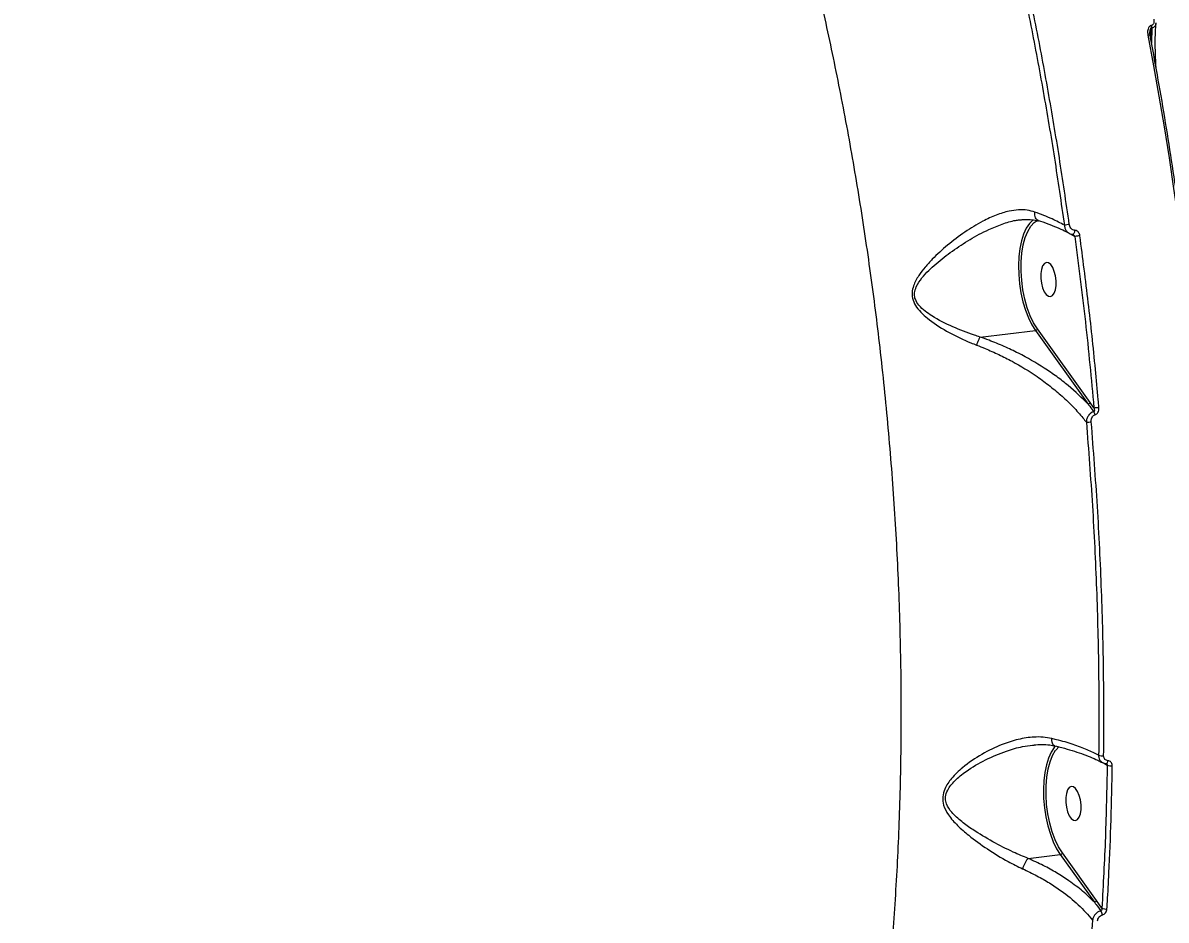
# Model space of a CAD drawing. Header units: millimetres. Extents: x -7447 to 8662, y -5576 to 6370.
# Drawn here: x 1822.9 to 2122.6, y -2212.5 to -1977.1 of the extents above; entities that cross this region are included whole.
import ezdxf

# ---------------------------------------------------------------- set-up
doc = ezdxf.new("R2010")
doc.units = ezdxf.units.MM
doc.layers.add('DiKom', color=7, linetype='Continuous')
doc.layers.add('DIKOM_ОБЪЕКТ', color=7, linetype='Continuous')
doc.styles.add('style1', font='arial.ttf', dxfattribs={"width": 0.8})
doc.dimstyles.new('1-50', dxfattribs={"dimtxt": 300, "dimasz": 200, "dimexe": 100, "dimexo": 0, "dimgap": 100, "dimtad": 1, "dimdec": 0, "dimtxsty": 'style1', "dimcen": 0, "dimclrd": 7, "dimclre": 7, "dimadec": 1, "dimazin": 2, "dimtfac": 1, "dimtdec": 0, "dimtmove": 1, "dimatfit": 3, "dimfxl": 0, "dimlwd": 25, "dimlwe": 18, "dimarcsym": 0})

# ---------------------------------------------------------------- blocks, each defined once
blk = doc.blocks.new('*D10')
at = {"color": 7, "linetype": 'Continuous', "lineweight": 18, "transparency": 16777216}
for p, q in [((-5489.75, 240.8), (-5489.75, 4573.49)), ((4778.18, -2126.78), (4778.18, 4573.49))]:
    blk.add_line(p, q, dxfattribs=at)
at = {"color": 7, "linetype": 'Continuous', "lineweight": 25, "transparency": 16777216}
blk.add_line((4578.18, 4473.49), (-5289.75, 4473.49), dxfattribs=at)
at = {"color": 7, "linetype": 'Continuous', "transparency": 16777216}
for points in [[(-5289.75, 4506.82), (-5289.75, 4440.16), (-5489.75, 4473.49)], [(4578.18, 4506.82), (4578.18, 4440.16), (4778.18, 4473.49)]]:
    blk.add_solid(points, dxfattribs=at)
at = {"layer": 'Defpoints', "color": 0, "linetype": 'Continuous', "transparency": 16777216}
for p in [(-5489.75, 4473.49), (-5489.75, 240.8), (4778.18, -2126.78)]:
    blk.add_point(p, dxfattribs=at)
at = {"color": 0, "linetype": 'Continuous', "lineweight": 15, "transparency": 16777216, "insert": (-777.31, 4726.76), "char_height": 300, "attachment_point": 5, "style": 'style1'}
blk.add_mtext('10300', dxfattribs=at)
blk = doc.blocks.new('*D11')
at = {"color": 7, "linetype": 'Continuous', "lineweight": 18, "transparency": 16777216}
for p, q in [((2045.4, 3512.26), (7772.09, 3512.26)), ((-1858.48, -4091.08), (7772.09, -4091.08))]:
    blk.add_line(p, q, dxfattribs=at)
at = {"color": 7, "linetype": 'Continuous', "lineweight": 25, "transparency": 16777216}
blk.add_line((7672.09, -3891.08), (7672.09, 3312.26), dxfattribs=at)
at = {"color": 7, "linetype": 'Continuous', "transparency": 16777216}
for points in [[(7638.76, 3312.26), (7705.42, 3312.26), (7672.09, 3512.26)], [(7638.76, -3891.08), (7705.42, -3891.08), (7672.09, -4091.08)]]:
    blk.add_solid(points, dxfattribs=at)
at = {"layer": 'Defpoints', "color": 0, "linetype": 'Continuous', "transparency": 16777216}
for p in [(2045.4, 3512.26), (7672.09, 3512.26), (-1858.48, -4091.08)]:
    blk.add_point(p, dxfattribs=at)
at = {"color": 0, "linetype": 'Continuous', "lineweight": 15, "transparency": 16777216, "insert": (7418.92, 3.22), "char_height": 300, "attachment_point": 5, "rotation": 90, "style": 'style1'}
blk.add_mtext('7600', dxfattribs=at)
blk = doc.blocks.new('*D12')
at = {"layer": 'Defpoints', "color": 0, "transparency": 16777216}
for p in [(-7446.93, 5919.72), (-7446.93, 736.93), (6905.53, -2412.68)]:
    blk.add_point(p, dxfattribs=at)
at = {"layer": 'DiKom', "color": 7, "lineweight": 18, "transparency": 16777216}
for p, q in [((-7446.93, 736.93), (-7446.93, 6019.72)), ((6905.53, -2412.68), (6905.53, 6019.72))]:
    blk.add_line(p, q, dxfattribs=at)
at = {"layer": 'DiKom', "color": 7, "lineweight": 25, "transparency": 16777216}
blk.add_line((6705.53, 5919.72), (-7246.93, 5919.72), dxfattribs=at)
at = {"layer": 'DiKom', "color": 7, "transparency": 16777216}
for points in [[(-7246.93, 5953.05), (-7246.93, 5886.39), (-7446.93, 5919.72)], [(6705.53, 5953.05), (6705.53, 5886.39), (6905.53, 5919.72)]]:
    blk.add_solid(points, dxfattribs=at)
at = {"layer": 'DiKom', "color": 0, "transparency": 16777216, "insert": (-918.31, 6173), "char_height": 300, "attachment_point": 5, "style": 'style1'}
blk.add_mtext('14300', dxfattribs=at)
blk = doc.blocks.new('*D13')
at = {"layer": 'Defpoints', "color": 0, "transparency": 16777216}
for p in [(2049.72, 5594.27), (-1141.86, -5576.35), (8561.69, -5576.35)]:
    blk.add_point(p, dxfattribs=at)
at = {"layer": 'DiKom', "color": 7, "lineweight": 18, "transparency": 16777216}
for p, q in [((2049.72, 5594.27), (8661.69, 5594.27)), ((-1141.86, -5576.35), (8661.69, -5576.35))]:
    blk.add_line(p, q, dxfattribs=at)
at = {"layer": 'DiKom', "color": 7, "lineweight": 25, "transparency": 16777216}
blk.add_line((8561.69, 5394.27), (8561.69, -5376.35), dxfattribs=at)
at = {"layer": 'DiKom', "color": 7, "transparency": 16777216}
for points in [[(8528.35, 5394.27), (8595.02, 5394.27), (8561.69, 5594.27)], [(8528.35, -5376.35), (8595.02, -5376.35), (8561.69, -5576.35)]]:
    blk.add_solid(points, dxfattribs=at)
at = {"layer": 'DiKom', "color": 0, "transparency": 16777216, "insert": (8308.52, 8.96), "char_height": 300, "attachment_point": 5, "rotation": 90, "style": 'style1'}
blk.add_mtext('11200', dxfattribs=at)

msp = doc.modelspace()

# ---------------------------------------------------------------- linework, layer by layer
at = {"layer": 'DIKOM_ОБЪЕКТ', "color": 7, "linetype": 'Continuous', "lineweight": 15}
for p, q in [((2118.83, -1977.81), (2118.72, -1977.83)), ((2118.49, -1980.83), (2118.75, -1978.46)), ((2118.75, -1978.46), (2118.86, -1978.45)), ((2118.86, -1978.45), (2118.78, -1982.39)), ((2084.2, -2028.8), (2084.77, -2028.72)), ((2097.49, -2032.46), (2098.67, -2033.19)), ((2073.85, -2059.55), (2088.33, -2057.88)), ((2088.33, -2057.88), (2102.16, -2077.16)), ((2102.69, -2076.7), (2088.87, -2057.42)), ((2103.68, -2078.09), (2102.69, -2076.7)), ((2087.61, -2166.65), (2087.99, -2166.6)), ((2106.19, -2171.27), (2107.16, -2171.87)), ((2086.43, -2196.3), (2094.87, -2195.33)), ((2094.87, -2195.33), (2103.81, -2207.79)), ((2104.34, -2207.34), (2095.41, -2194.87)), ((2105.77, -2209.35), (2104.34, -2207.34))]:
    msp.add_line(p, q, dxfattribs=at)
at = {"layer": 'DIKOM_ОБЪЕКТ', "color": 7, "linetype": 'Continuous', "lineweight": 15, "flags": 128}
for points in [[(2117.84, -1980.4), (2119.32, -1988.39), (2120.74, -1996.4), (2122.09, -2004.44), (2123.37, -2012.51), (2124.58, -2020.6), (2125.73, -2028.7), (2126.8, -2036.83), (2127.81, -2044.96)], [(2087.72, -2028.86), (2087.66, -2028.9), (2086.75, -2029.81), (2085.94, -2031.03), (2085.25, -2032.54), (2084.69, -2034.31), (2084.28, -2036.31), (2084.01, -2038.49), (2083.91, -2040.79), (2083.96, -2043.18), (2084.18, -2045.6), (2084.55, -2047.99), (2085.06, -2050.31), (2085.72, -2052.5), (2086.49, -2054.53), (2087.37, -2056.33), (2088.33, -2057.88)], [(2087.15, -2030.44), (2088.01, -2029.49), (2088.79, -2028.96)], [(2088.87, -2057.42), (2087.88, -2055.83), (2086.99, -2053.96), (2086.22, -2051.86), (2085.58, -2049.59), (2085.08, -2047.19), (2084.75, -2044.73), (2084.59, -2042.26), (2084.6, -2039.85), (2084.79, -2037.54), (2085.14, -2035.41), (2085.66, -2033.49), (2086.32, -2031.84), (2087.11, -2030.5), (2087.15, -2030.44)], [(2098.63, -2031.54), (2098.62, -2031.78), (2098.58, -2032.01), (2098.52, -2032.22), (2098.44, -2032.4), (2098.35, -2032.53), (2098.25, -2032.61), (2098.14, -2032.63)], [(2092.32, -2048.96), (2092.85, -2048.69), (2093.28, -2048.07), (2093.6, -2047.17), (2093.76, -2046.05), (2093.77, -2044.81), (2093.61, -2043.54), (2093.3, -2042.35), (2092.87, -2041.33), (2092.34, -2040.56), (2091.78, -2040.12), (2091.21, -2040.03), (2090.68, -2040.3), (2090.24, -2040.91), (2089.93, -2041.81), (2089.76, -2042.93), (2089.76, -2044.17), (2089.92, -2045.45), (2090.23, -2046.64), (2090.66, -2047.66), (2091.18, -2048.42), (2091.75, -2048.87), (2092.32, -2048.96)], [(2093.61, -2166.9), (2093.29, -2167.26), (2092.48, -2168.48), (2091.79, -2169.99), (2091.23, -2171.76), (2090.82, -2173.76), (2090.55, -2175.94), (2090.45, -2178.24), (2090.5, -2180.63), (2090.72, -2183.05), (2091.09, -2185.44), (2091.6, -2187.76), (2092.26, -2189.95), (2093.03, -2191.98), (2093.91, -2193.78), (2094.87, -2195.33)], [(2093.69, -2167.89), (2094.55, -2166.94), (2094.56, -2166.93)], [(2095.41, -2194.87), (2094.42, -2193.28), (2093.53, -2191.41), (2092.76, -2189.31), (2092.12, -2187.04), (2091.62, -2184.64), (2091.29, -2182.18), (2091.13, -2179.71), (2091.14, -2177.3), (2091.33, -2174.99), (2091.68, -2172.86), (2092.2, -2170.94), (2092.86, -2169.29), (2093.65, -2167.95), (2093.69, -2167.89)], [(2106.88, -2171.46), (2106.95, -2171.45), (2107.04, -2171.4), (2107.13, -2171.32), (2107.21, -2171.2), (2107.28, -2171.05), (2107.33, -2170.88), (2107.37, -2170.69)], [(2098.86, -2186.41), (2099.38, -2186.13), (2099.82, -2185.52), (2100.14, -2184.62), (2100.3, -2183.5), (2100.3, -2182.26), (2100.15, -2180.99), (2099.84, -2179.79), (2099.41, -2178.78), (2098.88, -2178.01), (2098.31, -2177.57), (2097.74, -2177.48), (2097.22, -2177.75), (2096.78, -2178.36), (2096.47, -2179.26), (2096.3, -2180.38), (2096.3, -2181.62), (2096.46, -2182.9), (2096.77, -2184.09), (2097.2, -2185.11), (2097.72, -2185.87), (2098.29, -2186.32), (2098.86, -2186.41)]]:
    msp.add_lwpolyline(points, dxfattribs=at)
at = {"layer": 'DIKOM_ОБЪЕКТ', "color": 7, "linetype": 'Continuous', "lineweight": 15}
for centre, radius, start, end in [((2116.58, -1978.24), 2.17, 354.3483, 11.0922), ((2116.7, -1978.23), 2.16, 354.3126, 11.1179), ((2118.09, -1981.2), 0.839, 67.3586, 107.3355), ((2098.92, -2045.4), 15.46, 96.326, 101.1539), ((2101.85, -2049.88), 17, 96.2598, 100.769), ((2088.25, -2057.24), 0.642, 277.1794, 343.7788), ((2102.08, -2076.52), 0.642, 277.1811, 343.7771), ((2102.1, -2080.3), 1.92, 10.7291, 37.4098), ((2103.52, -2065.89), 12.2, 270.7504, 277.025), ((2101.62, -2070.57), 11.32, 270.3754, 276.9773), ((2105.82, -2166.41), 2.99, 252.3761, 277.7685), ((2108.1, -2169.22), 2.8, 250.4243, 278.1827), ((2094.79, -2194.69), 0.641, 277.1691, 343.8082), ((2103.73, -2207.16), 0.641, 277.1691, 343.8082), ((2103.61, -2211.31), 2.25, 3.7216, 34.0519), ((2106.78, -2207.39), 2.21, 242.687, 278.324)]:
    msp.add_arc(centre, radius, start, end, dxfattribs=at)
for points, knots in [([(2016.9, -1914.55), (2018.61, -1920.25), (2022.05, -1931.65), (2026.76, -1949.2), (2031.13, -1967.02), (2035.18, -1985.36), (2038.89, -2004.17), (2042.22, -2023.42), (2045.12, -2042.81), (2047.66, -2062.84), (2049.78, -2083.48), (2051.42, -2104.66), (2052.54, -2125.96), (2053.11, -2147.3), (2053.12, -2168.61), (2052.57, -2189.4), (2051.46, -2209.6), (2049.84, -2229.18), (2047.68, -2248.47), (2044.96, -2267.39), (2041.67, -2285.87), (2037.9, -2303.48), (2033.66, -2320.19), (2029, -2335.97), (2023.83, -2351.1), (2018.16, -2365.5), (2011.99, -2379.09), (2005.88, -2390.76), (1999.96, -2400.7), (1994.31, -2409.15), (1988.42, -2416.97), (1982.3, -2424.11), (1976, -2430.55), (1969.51, -2436.29), (1962.82, -2441.37), (1958.22, -2444.14), (1955.92, -2445.53)], [0, 0, 0, 0, 0.027765, 0.055564, 0.083362, 0.111128, 0.140032, 0.168973, 0.197914, 0.226818, 0.258245, 0.289696, 0.321123, 0.353467, 0.385839, 0.418183, 0.449506, 0.480853, 0.512176, 0.544413, 0.576676, 0.608912, 0.640161, 0.671434, 0.702682, 0.734841, 0.767027, 0.799186, 0.824146, 0.849107, 0.874267, 0.899427, 0.924469, 0.949512, 0.974756, 1, 1, 1, 1]), ([(2083.62, -1960.83), (2084.82, -1966.51), (2087.21, -1977.86), (2090.43, -1995.15), (2093.38, -2012.6), (2095.08, -2024.36), (2095.93, -2030.23)], [0, 0, 0, 0, 0.249101, 0.4982, 0.749101, 1, 1, 1, 1]), ([(2097.22, -2030.04), (2096.37, -2024.19), (2094.68, -2012.49), (2091.73, -1995.04), (2088.51, -1977.67), (2086.09, -1966.21), (2084.88, -1960.48)], [0, 0, 0, 0, 0.2491, 0.498199, 0.749099, 1, 1, 1, 1]), ([(2118.72, -1977.83), (2118.63, -1977.85), (2118.44, -1977.89), (2118.16, -1978.12), (2117.92, -1978.52), (2117.74, -1979.24), (2117.75, -1979.91), (2117.83, -1980.35), (2117.84, -1980.4)], [0, 0, 0, 0, 0.092798, 0.206154, 0.369272, 0.572422, 0.947139, 1, 1, 1, 1]), ([(2119.37, -1976.21), (2119.4, -1976.49), (2119.45, -1976.9), (2119.32, -1977.39), (2119.18, -1977.63), (2119, -1977.77), (2118.88, -1977.8), (2118.83, -1977.81)], [0, 0, 0, 0, 0.437079, 0.62885, 0.79085, 0.906051, 1, 1, 1, 1]), ([(2118.86, -1978.45), (2118.96, -1978.42), (2119.2, -1978.37), (2119.54, -1978.18), (2119.82, -1977.85), (2119.99, -1977.49), (2119.98, -1977.23), (2119.98, -1977.16)], [0, 0, 0, 0, 0.163494, 0.356639, 0.606782, 0.876623, 1, 1, 1, 1]), ([(2119.96, -1988.85), (2119.88, -1987.14), (2119.73, -1983.66), (2119.76, -1979.75), (2119.93, -1977.54), (2119.96, -1977.15)], [0, 0, 0, 0, 0.443469, 0.902263, 1, 1, 1, 1]), ([(2118.42, -1980.43), (2118.41, -1980.37), (2118.34, -1980.07), (2118.36, -1979.78), (2118.37, -1979.54)], [0, 0, 0, 0, 0.203466, 1, 1, 1, 1]), ([(2118.37, -1979.55), (2118.38, -1979.51), (2118.38, -1979.31), (2118.45, -1979.01), (2118.54, -1978.7), (2118.63, -1978.53), (2118.7, -1978.47), (2118.73, -1978.46), (2118.74, -1978.46), (2118.75, -1978.46)], [0, 0, 0, 0, 0.09949, 0.496392, 0.768548, 0.912188, 0.956083, 0.993082, 1, 1, 1, 1]), ([(2128.37, -2044.9), (2128.13, -2042.9), (2127.42, -2037.08), (2126.15, -2027.47), (2124.51, -2016.09), (2122.73, -2004.76), (2120.85, -1993.66), (2119.38, -1985.57), (2118.56, -1981.23), (2118.41, -1980.43)], [0, 0, 0, 0, 0.092521, 0.268311, 0.444106, 0.619901, 0.795697, 0.962243, 1, 1, 1, 1]), ([(2088.2, -2026.77), (2087.55, -2026.59), (2086.19, -2026.2), (2083.91, -2026.16), (2081.18, -2026.53), (2078.01, -2027.51), (2074.1, -2029.32), (2069.79, -2031.96), (2065.34, -2035.34), (2061.89, -2038.5), (2059.41, -2041.19), (2057.67, -2043.46), (2056.42, -2045.7), (2055.9, -2047.95), (2056.16, -2049.95), (2057.18, -2051.84), (2058.7, -2053.52), (2061.48, -2055.86), (2065.72, -2058.48), (2069.97, -2060.53), (2072.41, -2061.48), (2072.91, -2061.68)], [0, 0, 0, 0, 0.039972, 0.0833, 0.127734, 0.188043, 0.250238, 0.333883, 0.419984, 0.501347, 0.543029, 0.584663, 0.629793, 0.658131, 0.686963, 0.718049, 0.752931, 0.788758, 0.881007, 0.975869, 1, 1, 1, 1]), ([(2073.84, -2059.56), (2073.84, -2059.55), (2073.34, -2059.4), (2070.92, -2058.63), (2066.61, -2056.95), (2062.29, -2054.8), (2059.39, -2052.8), (2057.84, -2051.4), (2056.83, -2049.84), (2056.62, -2048.66), (2056.68, -2047.55), (2057.16, -2046), (2058.52, -2044.05), (2060.33, -2042.09), (2062.97, -2039.7), (2066.56, -2036.93), (2071.2, -2033.9), (2075.59, -2031.53), (2079.61, -2029.88), (2082.34, -2029.03), (2083.85, -2028.85), (2084.2, -2028.8)], [0, 0, 0, 0, 0.000099, 0.027639, 0.133223, 0.241115, 0.279502, 0.318601, 0.350771, 0.374456, 0.379875, 0.409105, 0.457909, 0.503978, 0.550104, 0.644577, 0.740959, 0.839438, 0.908244, 0.978688, 1, 1, 1, 1]), ([(2084.21, -2028.85), (2084.55, -2028.8), (2085.52, -2028.66), (2087.02, -2028.73), (2088.3, -2028.88), (2088.94, -2029.11), (2089.06, -2029.16)], [0, 0, 0, 0, 0.191736, 0.550147, 0.911917, 1, 1, 1, 1]), ([(2089.14, -2028.98), (2089.01, -2028.92), (2088.7, -2028.8), (2088.37, -2028.32), (2088.17, -2027.65), (2088.16, -2027.1), (2088.2, -2026.81), (2088.2, -2026.77)], [0, 0, 0, 0, 0.200715, 0.461808, 0.722903, 0.957843, 1, 1, 1, 1]), ([(2095.93, -2030.23), (2094.9, -2029.67), (2092.66, -2028.45), (2089.77, -2027.36), (2088.2, -2026.77)], [0, 0, 0, 0, 0.460486, 1, 1, 1, 1]), ([(2089.14, -2029.01), (2089.31, -2029.06), (2090.4, -2029.39), (2092.19, -2030.05), (2094.48, -2030.99), (2096.13, -2031.76), (2096.92, -2032.22), (2097.14, -2032.34)], [0, 0, 0, 0, 0.050847, 0.331272, 0.611208, 0.890248, 1, 1, 1, 1]), ([(2095.93, -2030.23), (2095.94, -2030.34), (2095.98, -2030.75), (2096.21, -2031.39), (2096.64, -2032.01), (2097.01, -2032.22), (2097.16, -2032.31)], [0, 0, 0, 0, 0.126183, 0.464268, 0.781259, 1, 1, 1, 1]), ([(2098.63, -2031.54), (2098.48, -2031.51), (2098.18, -2031.46), (2097.77, -2031.18), (2097.44, -2030.77), (2097.27, -2030.36), (2097.23, -2030.11), (2097.22, -2030.04)], [0, 0, 0, 0, 0.216927, 0.43346, 0.662006, 0.908096, 1, 1, 1, 1]), ([(2099.99, -2032.99), (2099.98, -2032.92), (2099.94, -2032.67), (2099.78, -2032.28), (2099.47, -2031.88), (2099.07, -2031.61), (2098.78, -2031.56), (2098.63, -2031.54)], [0, 0, 0, 0, 0.091843, 0.335567, 0.563092, 0.781442, 1, 1, 1, 1]), ([(2097.18, -2032.33), (2097.37, -2032.43), (2097.68, -2032.61), (2098.02, -2032.59), (2098.15, -2032.59)], [0, 0, 0, 0, 0.624634, 1, 1, 1, 1]), ([(2098.15, -2032.63), (2098.15, -2032.63), (2098.17, -2032.63), (2098.21, -2032.64), (2098.26, -2032.67), (2098.27, -2032.68)], [0, 0, 0, 0, 0.093936, 0.817154, 1, 1, 1, 1]), ([(2098.26, -2032.68), (2098.3, -2032.7), (2098.4, -2032.76), (2098.52, -2032.91), (2098.62, -2033.06), (2098.66, -2033.16), (2098.67, -2033.19)], [0, 0, 0, 0, 0.170204, 0.491005, 0.858814, 1, 1, 1, 1]), ([(2098.67, -2033.19), (2099.64, -2040.65), (2101.57, -2055.59), (2102.98, -2070.58), (2103.68, -2078.09)], [0, 0, 0, 0, 0.499272, 1, 1, 1, 1]), ([(2105.01, -2078), (2104.95, -2077.33), (2104.66, -2074.02), (2103.8, -2064.85), (2102.27, -2050.49), (2100.75, -2038.83), (2099.99, -2032.99)], [0, 0, 0, 0, 0.044144, 0.220714, 0.610013, 1, 1, 1, 1]), ([(2073.84, -2059.56), (2073.74, -2059.72), (2073.55, -2060.04), (2073.24, -2060.75), (2073.02, -2061.32), (2072.92, -2061.63), (2072.91, -2061.68)], [0, 0, 0, 0, 0.315711, 0.631452, 0.94379, 1, 1, 1, 1]), ([(2072.91, -2061.68), (2073.65, -2061.96), (2075.64, -2062.74), (2078.77, -2064.14), (2083.45, -2066.52), (2087.98, -2069.3), (2092.23, -2072.44), (2095.4, -2075.09), (2098.28, -2077.88), (2100.34, -2080.17), (2101.4, -2081.51), (2101.69, -2081.89)], [0, 0, 0, 0, 0.060117, 0.160981, 0.261861, 0.468974, 0.588409, 0.707854, 0.830644, 0.953438, 1, 1, 1, 1]), ([(2073.85, -2059.55), (2073.85, -2059.55), (2073.84, -2059.55), (2073.84, -2059.55), (2073.84, -2059.55), (2073.84, -2059.56)], [0, 0, 0, 0, 0.420495, 0.778772, 1, 1, 1, 1]), ([(2102.16, -2077.16), (2100.5, -2075.52), (2097.99, -2073.04), (2093.95, -2069.93), (2089.72, -2067.02), (2085.09, -2064.35), (2080.15, -2062), (2076.77, -2060.6), (2074.63, -2059.83), (2073.85, -2059.55)], [0, 0, 0, 0, 0.235539, 0.356037, 0.476528, 0.701658, 0.817296, 0.932917, 1, 1, 1, 1]), ([(2103.62, -2079.14), (2103.58, -2079.15), (2103.33, -2079.22), (2102.87, -2079.47), (2102.31, -2080.01), (2101.87, -2080.78), (2101.71, -2081.45), (2101.69, -2081.82), (2101.69, -2081.89)], [0, 0, 0, 0, 0.039526, 0.232657, 0.443732, 0.686759, 0.947947, 1, 1, 1, 1]), ([(2102.16, -2077.16), (2102.3, -2077.35), (2102.79, -2078.01), (2103.27, -2078.67), (2103.62, -2079.14)], [0, 0, 0, 0, 0.29129, 1, 1, 1, 1]), ([(2102.99, -2081.8), (2102.99, -2081.54), (2102.99, -2081.09), (2103.23, -2080.53), (2103.53, -2080.16), (2103.8, -2080), (2103.95, -2079.95), (2103.98, -2079.95)], [0, 0, 0, 0, 0.327696, 0.573905, 0.779604, 0.962736, 1, 1, 1, 1]), ([(2103.68, -2078.09), (2103.72, -2078.23), (2103.79, -2078.47), (2103.8, -2078.79), (2103.76, -2078.99), (2103.7, -2079.09), (2103.65, -2079.12), (2103.63, -2079.13), (2103.62, -2079.14)], [0, 0, 0, 0, 0.369398, 0.644534, 0.837216, 0.92708, 0.971241, 1, 1, 1, 1]), ([(2103.98, -2079.95), (2104.01, -2079.94), (2104.17, -2079.89), (2104.45, -2079.71), (2104.77, -2079.31), (2105.01, -2078.72), (2105.01, -2078.25), (2105.01, -2078)], [0, 0, 0, 0, 0.044052, 0.224533, 0.433789, 0.687528, 1, 1, 1, 1]), ([(2101.69, -2081.89), (2102.26, -2089.19), (2103.39, -2103.81), (2104.43, -2125.73), (2105.01, -2147.6), (2104.95, -2162.04), (2104.92, -2169.26)], [0, 0, 0, 0, 0.248597, 0.497195, 0.748597, 1, 1, 1, 1]), ([(2106.23, -2169.38), (2106.26, -2162.22), (2106.32, -2147.9), (2105.74, -2126.07), (2104.71, -2104.03), (2103.56, -2089.21), (2102.99, -2081.8)], [0, 0, 0, 0, 0.248596, 0.497192, 0.748597, 1, 1, 1, 1]), ([(2092.63, -2164.86), (2091.88, -2164.73), (2090.36, -2164.45), (2087.42, -2164.45), (2083.81, -2165.01), (2079.19, -2166.49), (2074.22, -2168.91), (2069.73, -2171.96), (2066.43, -2175.08), (2064.6, -2177.71), (2063.9, -2180.2), (2064.19, -2182.61), (2065.6, -2185.18), (2067.92, -2187.75), (2071.35, -2190.74), (2075.77, -2193.93), (2080.58, -2196.9), (2083.71, -2198.42), (2084.98, -2199.04)], [0, 0, 0, 0, 0.0401, 0.080889, 0.149973, 0.221163, 0.31257, 0.406696, 0.468105, 0.518451, 0.550951, 0.585755, 0.630847, 0.688551, 0.747828, 0.839795, 0.934575, 1, 1, 1, 1]), ([(2086.42, -2196.31), (2086.42, -2196.31), (2085.13, -2195.8), (2082, -2194.46), (2077.09, -2191.95), (2072.56, -2189.26), (2068.95, -2186.7), (2066.52, -2184.54), (2065.06, -2182.43), (2064.75, -2180.94), (2064.81, -2179.69), (2065.22, -2178.47), (2066.13, -2177.1), (2067.69, -2175.38), (2070.67, -2173.01), (2075.26, -2170.33), (2080.29, -2168.24), (2084.47, -2166.99), (2086.73, -2166.74), (2087.61, -2166.65)], [0, 0, 0, 0, 0.000066, 0.074859, 0.180472, 0.28902, 0.3539, 0.41992, 0.467684, 0.495048, 0.503133, 0.536325, 0.562962, 0.590366, 0.658794, 0.763542, 0.87092, 0.95036, 1, 1, 1, 1]), ([(2087.98, -2166.55), (2088.63, -2166.49), (2090.05, -2166.37), (2091.89, -2166.47), (2093.01, -2166.73), (2093.44, -2166.83)], [0, 0, 0, 0, 0.341448, 0.749884, 1, 1, 1, 1]), ([(2093.43, -2166.77), (2093.31, -2166.72), (2093.05, -2166.61), (2092.77, -2166.13), (2092.64, -2165.55), (2092.62, -2165.1), (2092.62, -2164.91), (2092.63, -2164.86)], [0, 0, 0, 0, 0.246486, 0.522641, 0.798834, 0.953984, 1, 1, 1, 1]), ([(2104.92, -2169.26), (2103.95, -2168.77), (2101.99, -2167.77), (2098.25, -2166.39), (2095.01, -2165.45), (2093.04, -2164.96), (2092.63, -2164.86)], [0, 0, 0, 0, 0.299159, 0.603985, 0.916347, 1, 1, 1, 1]), ([(2093.42, -2166.8), (2094.05, -2166.95), (2095.64, -2167.33), (2098, -2168), (2100.49, -2168.82), (2102.73, -2169.68), (2104.54, -2170.48), (2105.48, -2170.99), (2105.85, -2171.2)], [0, 0, 0, 0, 0.120866, 0.308163, 0.49629, 0.68462, 0.872195, 1, 1, 1, 1]), ([(2104.92, -2169.26), (2104.92, -2169.32), (2104.92, -2169.65), (2105.05, -2170.23), (2105.4, -2170.83), (2105.75, -2171.05), (2105.9, -2171.14)], [0, 0, 0, 0, 0.076309, 0.416342, 0.756369, 1, 1, 1, 1]), ([(2107.37, -2170.69), (2107.22, -2170.67), (2106.92, -2170.62), (2106.56, -2170.35), (2106.31, -2169.96), (2106.23, -2169.61), (2106.23, -2169.41), (2106.23, -2169.38)], [0, 0, 0, 0, 0.236396, 0.472947, 0.709913, 0.946847, 1, 1, 1, 1]), ([(2107.16, -2171.87), (2107.03, -2178.17), (2106.78, -2190.8), (2106.11, -2203.16), (2105.77, -2209.35)], [0, 0, 0, 0, 0.499452, 1, 1, 1, 1]), ([(2105.96, -2171.19), (2106.18, -2171.3), (2106.48, -2171.45), (2106.8, -2171.44), (2106.88, -2171.43)], [0, 0, 0, 0, 0.761063, 1, 1, 1, 1]), ([(2106.88, -2171.46), (2106.88, -2171.46), (2106.92, -2171.46), (2106.94, -2171.47), (2106.95, -2171.48)], [0, 0, 0, 0, 0.122597, 1, 1, 1, 1]), ([(2106.95, -2171.48), (2106.98, -2171.5), (2107.05, -2171.54), (2107.12, -2171.67), (2107.16, -2171.78), (2107.16, -2171.85), (2107.16, -2171.87)], [0, 0, 0, 0, 0.237646, 0.57918, 0.92113, 1, 1, 1, 1]), ([(2107.1, -2209.57), (2107.14, -2208.95), (2107.33, -2205.81), (2107.74, -2198.04), (2108.22, -2186.17), (2108.41, -2176.72), (2108.5, -2172)], [0, 0, 0, 0, 0.050765, 0.253848, 0.626695, 1, 1, 1, 1]), ([(2108.5, -2172), (2108.5, -2171.96), (2108.5, -2171.76), (2108.42, -2171.41), (2108.17, -2171.03), (2107.81, -2170.76), (2107.51, -2170.71), (2107.37, -2170.69)], [0, 0, 0, 0, 0.054607, 0.291394, 0.527848, 0.763939, 1, 1, 1, 1]), ([(2086.42, -2196.31), (2086.3, -2196.45), (2086.04, -2196.75), (2085.63, -2197.43), (2085.28, -2198.17), (2085.08, -2198.72), (2085, -2199), (2084.98, -2199.04)], [0, 0, 0, 0, 0.243998, 0.488023, 0.732018, 0.957093, 1, 1, 1, 1]), ([(2086.43, -2196.3), (2086.43, -2196.3), (2086.43, -2196.3), (2086.43, -2196.31), (2086.42, -2196.31), (2086.42, -2196.31)], [0, 0, 0, 0, 0.503879, 0.914585, 1, 1, 1, 1]), ([(2103.81, -2207.79), (2102.81, -2206.83), (2100.81, -2204.9), (2097.43, -2202.35), (2093.94, -2200.1), (2090.38, -2198.11), (2087.77, -2196.92), (2086.43, -2196.3)], [0, 0, 0, 0, 0.219897, 0.442771, 0.623667, 0.806257, 1, 1, 1, 1]), ([(2084.98, -2199.04), (2086.25, -2199.64), (2088.69, -2200.8), (2092.05, -2202.74), (2095.79, -2205.23), (2099.81, -2208.46), (2102.14, -2211.15), (2103.32, -2212.51)], [0, 0, 0, 0, 0.164791, 0.31844, 0.473517, 0.73331, 1, 1, 1, 1]), ([(2103.81, -2207.79), (2103.95, -2207.99), (2104.52, -2208.73), (2105.07, -2209.49), (2105.47, -2210.05)], [0, 0, 0, 0, 0.256383, 1, 1, 1, 1]), ([(2105.47, -2210.05), (2105.44, -2210.06), (2105.16, -2210.14), (2104.63, -2210.4), (2103.98, -2210.98), (2103.49, -2211.72), (2103.38, -2212.24), (2103.32, -2212.51)], [0, 0, 0, 0, 0.033331, 0.266427, 0.508265, 0.755261, 1, 1, 1, 1]), ([(2104.62, -2212.72), (2104.65, -2212.55), (2104.7, -2212.21), (2104.97, -2211.74), (2105.35, -2211.38), (2105.66, -2211.22), (2105.83, -2211.17), (2105.85, -2211.16)], [0, 0, 0, 0, 0.247884, 0.495907, 0.736466, 0.96702, 1, 1, 1, 1]), ([(2105.77, -2209.35), (2105.78, -2209.43), (2105.79, -2209.58), (2105.74, -2209.79), (2105.64, -2209.94), (2105.55, -2210.02), (2105.5, -2210.04), (2105.48, -2210.05), (2105.47, -2210.05)], [0, 0, 0, 0, 0.272558, 0.532601, 0.766667, 0.931982, 0.97399, 1, 1, 1, 1]), ([(2105.85, -2211.16), (2105.87, -2211.16), (2106.05, -2211.11), (2106.37, -2210.95), (2106.75, -2210.57), (2107.03, -2210.09), (2107.08, -2209.75), (2107.1, -2209.57)], [0, 0, 0, 0, 0.029938, 0.261777, 0.503959, 0.752015, 1, 1, 1, 1]), ([(2103.32, -2212.51), (2102.87, -2218.89), (2101.97, -2231.66), (2100.05, -2250.41), (2097.7, -2268.8), (2095.37, -2283.88), (2093.76, -2292.73), (2093.22, -2295.74)], [0, 0, 0, 0, 0.220311, 0.440623, 0.663085, 0.885546, 1, 1, 1, 1])]:
    msp.add_open_spline(points, degree=3, knots=knots, dxfattribs=at)

# ---------------------------------------------------------------- dimensions: what is measured, and where the dimension line sits
at = {"color": 7, "linetype": 'Continuous', "lineweight": 15}
for base, p1, p2, angle, text, picture, middle in [((-5489.75, 4473.49), (4778.18, -2126.78), (-5489.75, 240.8), 180, '10300', '*D10', (-777.31, 4473.49)), ((7672.09, 3512.26), (-1858.48, -4091.08), (2045.4, 3512.26), 270, '7600', '*D11', (7672.09, 3.22))]:
    dim = msp.add_linear_dim(base=base, p1=p1, p2=p2, angle=angle, text=text, dimstyle='1-50', dxfattribs=at)
    dim.commit()
    dim.dimension.update_dxf_attribs({"geometry": picture, "text_midpoint": middle, "dimtype": 160})
at = {"layer": 'DiKom'}
for base, p1, p2, angle, text, picture, middle in [((-7446.93, 5919.72), (6905.53, -2412.68), (-7446.93, 736.93), 180, '14300', '*D12', (-918.31, 5919.72)), ((8561.69, -5576.35), (2049.72, 5594.27), (-1141.86, -5576.35), 270, '11200', '*D13', (8561.69, 8.96))]:
    dim = msp.add_linear_dim(base=base, p1=p1, p2=p2, angle=angle, text=text, dimstyle='1-50', dxfattribs=at)
    dim.commit()
    dim.dimension.update_dxf_attribs({"geometry": picture, "text_midpoint": middle, "dimtype": 160})

doc.saveas('drawing.dxf')
